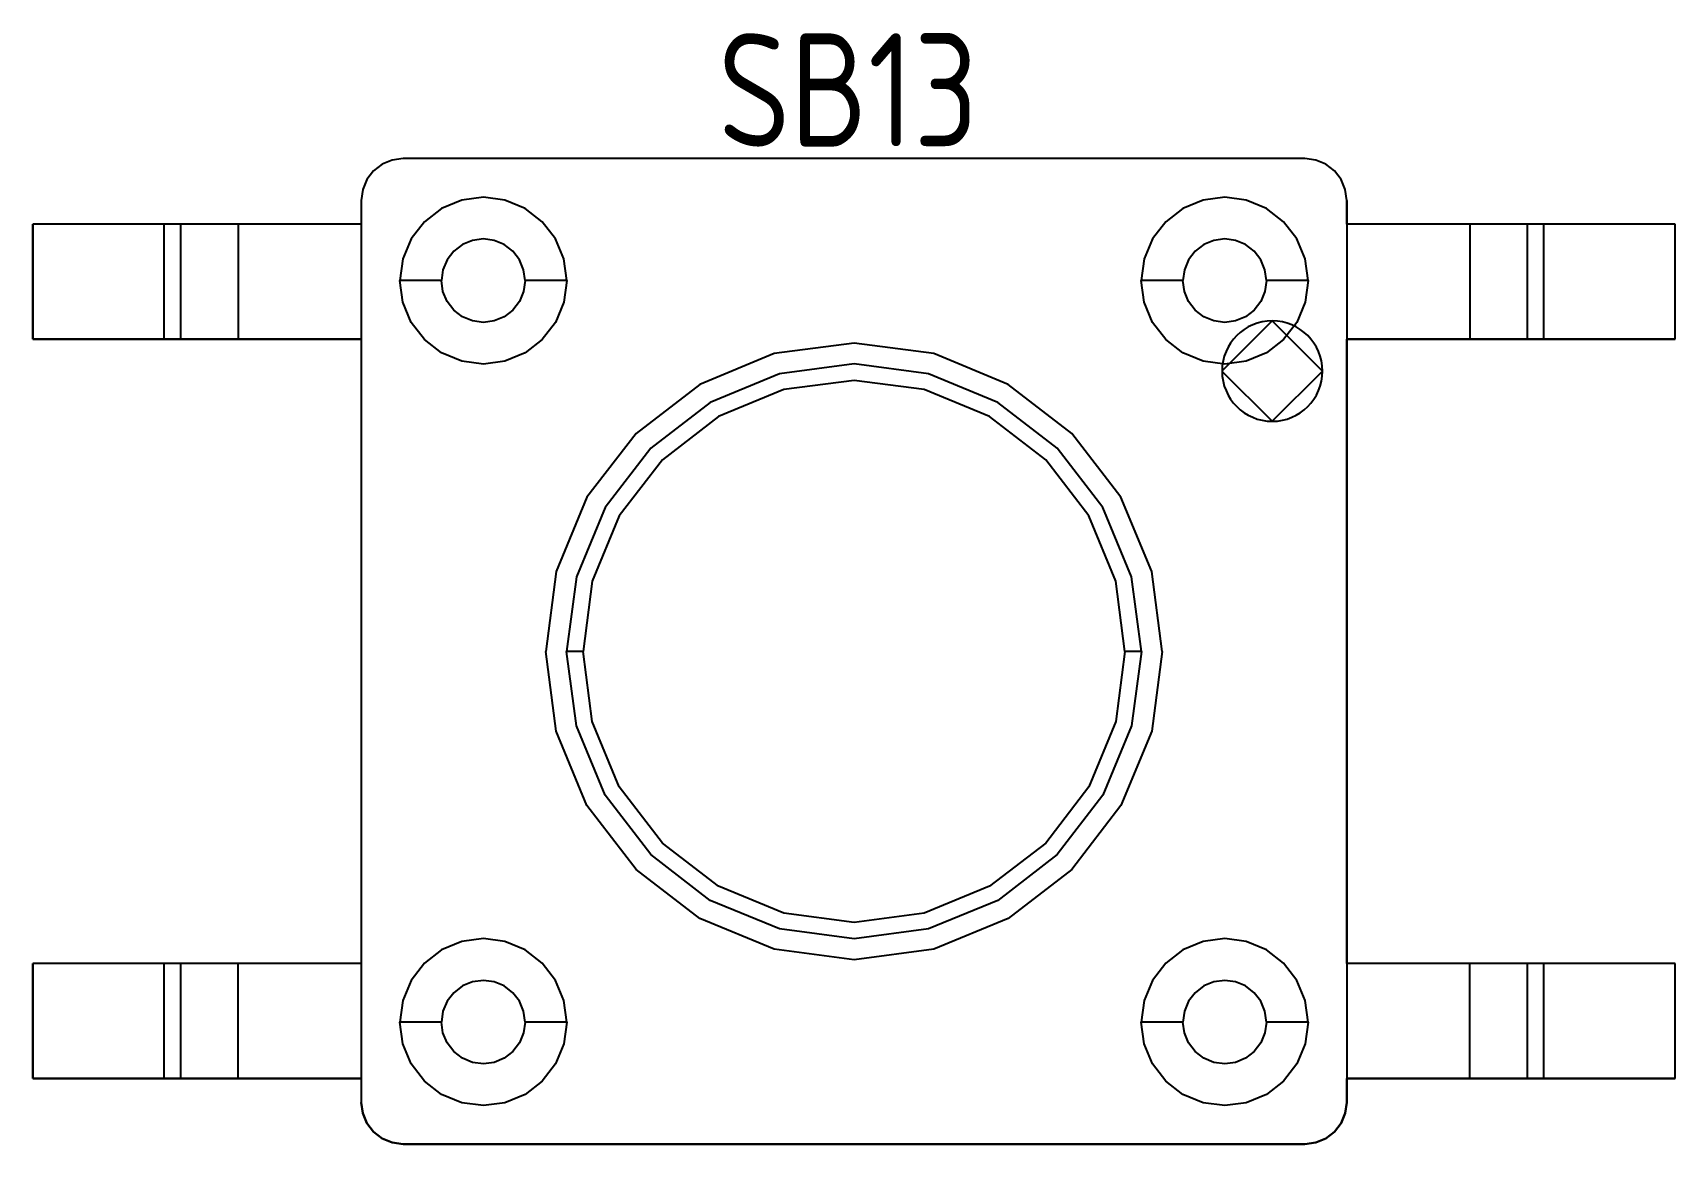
# Model space of a CAD drawing. Header units: inches. Extents: x 0 to 840, y -594 to 0.
# Drawn here: x 235.55 to 255.55, y -345.85 to -332.32 of the extents above; entities that cross this region are included whole.
import ezdxf

# ---------------------------------------------------------------- set-up
doc = ezdxf.new("R2010")
doc.units = ezdxf.units.IN
doc.header["$MEASUREMENT"] = 0
doc.styles.add('GOST type A0', font='', dxfattribs={"oblique": 15, "height": 5})
doc.styles.get('GOST type A0').set_extended_font_data('GOST type A')

msp = doc.modelspace()

# ---------------------------------------------------------------- linework, layer by layer
at = {"color": 18, "true_color": 0x000000}
for p, q in [((239.8, -333.922), (239.694, -334.002)), ((239.8, -333.922), (239.694, -334.002)), ((239.8, -333.922), (239.694, -334.002)), ((239.8, -333.922), (239.694, -334.002)), ((239.922, -333.872), (239.8, -333.922)), ((239.922, -333.872), (239.8, -333.922)), ((239.922, -333.872), (239.8, -333.922)), ((239.922, -333.872), (239.8, -333.922)), ((240.054, -333.854), (239.922, -333.872)), ((240.054, -333.854), (239.922, -333.872)), ((240.054, -333.854), (239.922, -333.872)), ((240.054, -333.854), (239.922, -333.872)), ((251.038, -333.854), (240.054, -333.854)), ((251.038, -333.854), (240.054, -333.854)), ((251.038, -333.854), (240.054, -333.854)), ((251.038, -333.854), (240.054, -333.854)), ((251.17, -333.872), (251.038, -333.854)), ((251.17, -333.872), (251.038, -333.854)), ((251.17, -333.872), (251.038, -333.854)), ((251.17, -333.872), (251.038, -333.854)), ((251.292, -333.922), (251.17, -333.872)), ((251.292, -333.922), (251.17, -333.872)), ((251.292, -333.922), (251.17, -333.872)), ((251.292, -333.922), (251.17, -333.872)), ((251.396, -334.002), (251.292, -333.922)), ((251.396, -334.002), (251.292, -333.922)), ((251.396, -334.002), (251.292, -333.922)), ((251.396, -334.002), (251.292, -333.922)), ((239.614, -334.108), (239.564, -334.23)), ((239.614, -334.108), (239.564, -334.23)), ((239.614, -334.108), (239.564, -334.23)), ((239.614, -334.108), (239.564, -334.23)), ((239.694, -334.002), (239.614, -334.108)), ((239.694, -334.002), (239.614, -334.108)), ((239.694, -334.002), (239.614, -334.108)), ((239.694, -334.002), (239.614, -334.108)), ((251.478, -334.108), (251.396, -334.002)), ((251.478, -334.108), (251.396, -334.002)), ((251.478, -334.108), (251.396, -334.002)), ((251.478, -334.108), (251.396, -334.002)), ((251.528, -334.23), (251.478, -334.108)), ((251.528, -334.23), (251.478, -334.108)), ((251.528, -334.23), (251.478, -334.108)), ((251.528, -334.23), (251.478, -334.108)), ((239.564, -334.23), (239.546, -334.362)), ((239.564, -334.23), (239.546, -334.362)), ((239.564, -334.23), (239.546, -334.362)), ((239.564, -334.23), (239.546, -334.362)), ((239.546, -334.362), (239.546, -334.654)), ((239.546, -334.362), (239.546, -345.346)), ((239.546, -334.362), (239.546, -334.654)), ((239.546, -334.362), (239.546, -345.346)), ((240.768, -334.358), (240.524, -334.46)), ((240.768, -334.358), (240.524, -334.46)), ((241.032, -334.324), (240.768, -334.358)), ((241.032, -334.324), (240.768, -334.358)), ((241.294, -334.358), (241.032, -334.324)), ((241.294, -334.358), (241.032, -334.324)), ((241.54, -334.46), (241.294, -334.358)), ((241.54, -334.46), (241.294, -334.358)), ((249.798, -334.358), (249.552, -334.46)), ((249.798, -334.358), (249.552, -334.46)), ((250.06, -334.324), (249.798, -334.358)), ((250.06, -334.324), (249.798, -334.358)), ((250.322, -334.358), (250.06, -334.324)), ((250.322, -334.358), (250.06, -334.324)), ((250.568, -334.46), (250.322, -334.358)), ((250.568, -334.46), (250.322, -334.358)), ((251.546, -334.362), (251.528, -334.23)), ((251.546, -334.362), (251.528, -334.23)), ((251.546, -334.362), (251.528, -334.23)), ((251.546, -334.362), (251.528, -334.23)), ((251.546, -334.654), (251.546, -334.362)), ((251.546, -334.362), (251.546, -345.346)), ((251.546, -334.654), (251.546, -334.362)), ((251.546, -334.362), (251.546, -345.346)), ((240.524, -334.46), (240.314, -334.622)), ((240.524, -334.46), (240.314, -334.622)), ((241.75, -334.622), (241.54, -334.46)), ((241.75, -334.622), (241.54, -334.46)), ((249.552, -334.46), (249.342, -334.622)), ((249.552, -334.46), (249.342, -334.622)), ((250.778, -334.622), (250.568, -334.46)), ((250.778, -334.622), (250.568, -334.46)), ((239.546, -334.654), (235.546, -334.654)), ((235.546, -334.654), (235.546, -336.054)), ((237.146, -334.654), (235.546, -334.654)), ((235.546, -336.054), (235.546, -334.654)), ((239.546, -334.654), (235.546, -334.654)), ((235.546, -334.654), (235.546, -336.054)), ((237.146, -334.654), (235.546, -334.654)), ((235.546, -336.054), (235.546, -334.654)), ((237.198, -334.654), (237.146, -334.654)), ((237.146, -336.054), (237.146, -334.654)), ((237.198, -334.654), (237.146, -334.654)), ((237.146, -336.054), (237.146, -334.654)), ((237.246, -334.654), (237.198, -334.654)), ((237.246, -334.654), (237.198, -334.654)), ((237.288, -334.654), (237.246, -334.654)), ((237.288, -334.654), (237.246, -334.654)), ((237.318, -334.654), (237.288, -334.654)), ((237.318, -334.654), (237.288, -334.654)), ((237.338, -334.654), (237.318, -334.654)), ((237.338, -334.654), (237.318, -334.654)), ((237.346, -334.654), (237.338, -334.654)), ((237.346, -334.654), (237.338, -334.654)), ((237.37, -334.654), (237.346, -334.654)), ((237.346, -336.054), (237.346, -334.654)), ((237.37, -334.654), (237.346, -334.654)), ((237.346, -336.054), (237.346, -334.654)), ((237.44, -334.654), (237.37, -334.654)), ((237.44, -334.654), (237.37, -334.654)), ((237.55, -334.654), (237.44, -334.654)), ((237.55, -334.654), (237.44, -334.654)), ((237.696, -334.654), (237.55, -334.654)), ((237.696, -334.654), (237.55, -334.654)), ((237.864, -334.654), (237.696, -334.654)), ((237.864, -334.654), (237.696, -334.654)), ((238.046, -334.654), (237.864, -334.654)), ((238.046, -334.654), (237.864, -334.654)), ((239.546, -334.654), (238.046, -334.654)), ((238.046, -334.654), (238.046, -336.054)), ((239.546, -334.654), (238.046, -334.654)), ((238.046, -334.654), (238.046, -336.054)), ((240.314, -334.622), (240.152, -334.832)), ((240.314, -334.622), (240.152, -334.832)), ((241.912, -334.832), (241.75, -334.622)), ((241.912, -334.832), (241.75, -334.622)), ((249.342, -334.622), (249.18, -334.832)), ((249.342, -334.622), (249.18, -334.832)), ((250.94, -334.832), (250.778, -334.622)), ((250.94, -334.832), (250.778, -334.622)), ((255.546, -334.654), (251.546, -334.654)), ((253.046, -334.654), (251.546, -334.654)), ((255.546, -334.654), (251.546, -334.654)), ((253.046, -334.654), (251.546, -334.654)), ((253.226, -334.654), (253.046, -334.654)), ((253.046, -334.654), (253.046, -336.054)), ((253.226, -334.654), (253.046, -334.654)), ((253.046, -334.654), (253.046, -336.054)), ((253.396, -334.654), (253.226, -334.654)), ((253.396, -334.654), (253.226, -334.654)), ((253.54, -334.654), (253.396, -334.654)), ((253.54, -334.654), (253.396, -334.654)), ((253.652, -334.654), (253.54, -334.654)), ((253.652, -334.654), (253.54, -334.654)), ((253.722, -334.654), (253.652, -334.654)), ((253.722, -334.654), (253.652, -334.654)), ((253.746, -334.654), (253.722, -334.654)), ((253.746, -334.654), (253.722, -334.654)), ((253.746, -336.054), (253.746, -334.654)), ((253.752, -334.654), (253.746, -334.654)), ((253.746, -336.054), (253.746, -334.654)), ((253.752, -334.654), (253.746, -334.654)), ((253.772, -334.654), (253.752, -334.654)), ((253.772, -334.654), (253.752, -334.654)), ((253.804, -334.654), (253.772, -334.654)), ((253.804, -334.654), (253.772, -334.654)), ((253.846, -334.654), (253.804, -334.654)), ((253.846, -334.654), (253.804, -334.654)), ((253.894, -334.654), (253.846, -334.654)), ((253.894, -334.654), (253.846, -334.654)), ((253.946, -334.654), (253.894, -334.654)), ((253.946, -334.654), (253.894, -334.654)), ((255.546, -334.654), (253.946, -334.654)), ((253.946, -336.054), (253.946, -334.654)), ((255.546, -334.654), (253.946, -334.654)), ((253.946, -336.054), (253.946, -334.654)), ((255.546, -336.054), (255.546, -334.654)), ((255.546, -336.054), (255.546, -334.654)), ((255.546, -336.054), (255.546, -334.654)), ((255.546, -336.054), (255.546, -334.654)), ((240.152, -334.832), (240.05, -335.076)), ((240.152, -334.832), (240.05, -335.076)), ((240.672, -334.98), (240.592, -335.086)), ((240.672, -334.98), (240.592, -335.086)), ((240.778, -334.9), (240.672, -334.98)), ((240.778, -334.9), (240.672, -334.98)), ((240.9, -334.85), (240.778, -334.9)), ((240.9, -334.85), (240.778, -334.9)), ((241.032, -334.832), (240.9, -334.85)), ((241.032, -334.832), (240.9, -334.85)), ((241.164, -334.85), (241.032, -334.832)), ((241.164, -334.85), (241.032, -334.832)), ((241.286, -334.9), (241.164, -334.85)), ((241.286, -334.9), (241.164, -334.85)), ((241.39, -334.98), (241.286, -334.9)), ((241.39, -334.98), (241.286, -334.9)), ((241.472, -335.086), (241.39, -334.98)), ((241.472, -335.086), (241.39, -334.98)), ((242.012, -335.076), (241.912, -334.832)), ((242.012, -335.076), (241.912, -334.832)), ((249.18, -334.832), (249.078, -335.076)), ((249.18, -334.832), (249.078, -335.076)), ((249.7, -334.98), (249.62, -335.086)), ((249.7, -334.98), (249.62, -335.086)), ((249.806, -334.9), (249.7, -334.98)), ((249.806, -334.9), (249.7, -334.98)), ((249.928, -334.85), (249.806, -334.9)), ((249.928, -334.85), (249.806, -334.9)), ((250.06, -334.832), (249.928, -334.85)), ((250.06, -334.832), (249.928, -334.85)), ((250.192, -334.85), (250.06, -334.832)), ((250.192, -334.85), (250.06, -334.832)), ((250.314, -334.9), (250.192, -334.85)), ((250.314, -334.9), (250.192, -334.85)), ((250.42, -334.98), (250.314, -334.9)), ((250.42, -334.98), (250.314, -334.9)), ((250.5, -335.086), (250.42, -334.98)), ((250.5, -335.086), (250.42, -334.98)), ((251.042, -335.076), (250.94, -334.832)), ((251.042, -335.076), (250.94, -334.832)), ((240.05, -335.076), (240.016, -335.34)), ((240.05, -335.076), (240.016, -335.34)), ((240.592, -335.086), (240.54, -335.208)), ((240.592, -335.086), (240.54, -335.208)), ((241.522, -335.208), (241.472, -335.086)), ((241.522, -335.208), (241.472, -335.086)), ((242.048, -335.34), (242.012, -335.076)), ((242.048, -335.34), (242.012, -335.076)), ((249.078, -335.076), (249.044, -335.34)), ((249.078, -335.076), (249.044, -335.34)), ((249.62, -335.086), (249.57, -335.208)), ((249.62, -335.086), (249.57, -335.208)), ((250.55, -335.208), (250.5, -335.086)), ((250.55, -335.208), (250.5, -335.086)), ((251.076, -335.34), (251.042, -335.076)), ((251.076, -335.34), (251.042, -335.076)), ((240.05, -335.602), (240.016, -335.34)), ((240.032, -335.34), (240.016, -335.34)), ((240.05, -335.602), (240.016, -335.34)), ((240.032, -335.34), (240.016, -335.34)), ((240.084, -335.34), (240.032, -335.34)), ((240.084, -335.34), (240.032, -335.34)), ((240.164, -335.34), (240.084, -335.34)), ((240.164, -335.34), (240.084, -335.34)), ((240.27, -335.34), (240.164, -335.34)), ((240.27, -335.34), (240.164, -335.34)), ((240.392, -335.34), (240.27, -335.34)), ((240.392, -335.34), (240.27, -335.34)), ((240.524, -335.34), (240.392, -335.34)), ((240.524, -335.34), (240.392, -335.34)), ((240.54, -335.208), (240.524, -335.34)), ((240.54, -335.208), (240.524, -335.34)), ((240.54, -335.472), (240.524, -335.34)), ((240.54, -335.472), (240.524, -335.34)), ((241.54, -335.34), (241.522, -335.208)), ((241.54, -335.34), (241.522, -335.208)), ((241.54, -335.34), (241.522, -335.472)), ((241.54, -335.34), (241.522, -335.472)), ((241.672, -335.34), (241.54, -335.34)), ((241.672, -335.34), (241.54, -335.34)), ((241.794, -335.34), (241.672, -335.34)), ((241.794, -335.34), (241.672, -335.34)), ((241.898, -335.34), (241.794, -335.34)), ((241.898, -335.34), (241.794, -335.34)), ((241.98, -335.34), (241.898, -335.34)), ((241.98, -335.34), (241.898, -335.34)), ((242.03, -335.34), (241.98, -335.34)), ((242.03, -335.34), (241.98, -335.34)), ((242.048, -335.34), (242.012, -335.602)), ((242.048, -335.34), (242.012, -335.602)), ((242.048, -335.34), (242.03, -335.34)), ((242.048, -335.34), (242.03, -335.34)), ((249.078, -335.602), (249.044, -335.34)), ((249.062, -335.34), (249.044, -335.34)), ((249.078, -335.602), (249.044, -335.34)), ((249.062, -335.34), (249.044, -335.34)), ((249.112, -335.34), (249.062, -335.34)), ((249.112, -335.34), (249.062, -335.34)), ((249.192, -335.34), (249.112, -335.34)), ((249.192, -335.34), (249.112, -335.34)), ((249.298, -335.34), (249.192, -335.34)), ((249.298, -335.34), (249.192, -335.34)), ((249.42, -335.34), (249.298, -335.34)), ((249.42, -335.34), (249.298, -335.34)), ((249.552, -335.34), (249.42, -335.34)), ((249.552, -335.34), (249.42, -335.34)), ((249.57, -335.208), (249.552, -335.34)), ((249.57, -335.208), (249.552, -335.34)), ((249.57, -335.472), (249.552, -335.34)), ((249.57, -335.472), (249.552, -335.34)), ((250.568, -335.34), (250.55, -335.208)), ((250.568, -335.34), (250.55, -335.208)), ((250.568, -335.34), (250.55, -335.472)), ((250.568, -335.34), (250.55, -335.472)), ((250.7, -335.34), (250.568, -335.34)), ((250.7, -335.34), (250.568, -335.34)), ((250.822, -335.34), (250.7, -335.34)), ((250.822, -335.34), (250.7, -335.34)), ((250.928, -335.34), (250.822, -335.34)), ((250.928, -335.34), (250.822, -335.34)), ((251.008, -335.34), (250.928, -335.34)), ((251.008, -335.34), (250.928, -335.34)), ((251.058, -335.34), (251.008, -335.34)), ((251.058, -335.34), (251.008, -335.34)), ((251.076, -335.34), (251.042, -335.602)), ((251.076, -335.34), (251.042, -335.602)), ((251.076, -335.34), (251.058, -335.34)), ((251.076, -335.34), (251.058, -335.34)), ((240.592, -335.594), (240.54, -335.472)), ((240.592, -335.594), (240.54, -335.472)), ((240.672, -335.7), (240.592, -335.594)), ((240.672, -335.7), (240.592, -335.594)), ((241.472, -335.594), (241.39, -335.7)), ((241.472, -335.594), (241.39, -335.7)), ((241.522, -335.472), (241.472, -335.594)), ((241.522, -335.472), (241.472, -335.594)), ((249.62, -335.594), (249.57, -335.472)), ((249.62, -335.594), (249.57, -335.472)), ((249.7, -335.7), (249.62, -335.594)), ((249.7, -335.7), (249.62, -335.594)), ((250.5, -335.594), (250.42, -335.7)), ((250.5, -335.594), (250.42, -335.7)), ((250.55, -335.472), (250.5, -335.594)), ((250.55, -335.472), (250.5, -335.594)), ((240.152, -335.848), (240.05, -335.602)), ((240.152, -335.848), (240.05, -335.602)), ((240.778, -335.78), (240.672, -335.7)), ((240.778, -335.78), (240.672, -335.7)), ((240.9, -335.83), (240.778, -335.78)), ((240.9, -335.83), (240.778, -335.78)), ((241.286, -335.78), (241.164, -335.83)), ((241.286, -335.78), (241.164, -335.83)), ((241.39, -335.7), (241.286, -335.78)), ((241.39, -335.7), (241.286, -335.78)), ((242.012, -335.602), (241.912, -335.848)), ((242.012, -335.602), (241.912, -335.848)), ((249.18, -335.848), (249.078, -335.602)), ((249.18, -335.848), (249.078, -335.602)), ((249.806, -335.78), (249.7, -335.7)), ((249.806, -335.78), (249.7, -335.7)), ((249.928, -335.83), (249.806, -335.78)), ((249.928, -335.83), (249.806, -335.78)), ((250.314, -335.78), (250.192, -335.83)), ((250.314, -335.78), (250.192, -335.83)), ((250.42, -335.7), (250.314, -335.78)), ((250.42, -335.7), (250.314, -335.78)), ((251.042, -335.602), (250.94, -335.848)), ((251.042, -335.602), (250.94, -335.848)), ((240.314, -336.058), (240.152, -335.848)), ((240.314, -336.058), (240.152, -335.848)), ((241.032, -335.848), (240.9, -335.83)), ((241.032, -335.848), (240.9, -335.83)), ((241.164, -335.83), (241.032, -335.848)), ((241.164, -335.83), (241.032, -335.848)), ((241.912, -335.848), (241.75, -336.058)), ((241.912, -335.848), (241.75, -336.058)), ((249.342, -336.058), (249.18, -335.848)), ((249.342, -336.058), (249.18, -335.848)), ((250.06, -335.848), (249.928, -335.83)), ((250.06, -335.848), (249.928, -335.83)), ((250.639, -335.83), (250.027, -336.441)), ((250.192, -335.83), (250.06, -335.848)), ((250.192, -335.83), (250.06, -335.848)), ((251.25, -336.441), (250.639, -335.83)), ((250.94, -335.848), (250.778, -336.058)), ((250.94, -335.848), (250.778, -336.058)), ((235.546, -336.054), (239.546, -336.054)), ((237.146, -336.054), (235.546, -336.054)), ((235.546, -336.054), (239.546, -336.054)), ((237.146, -336.054), (235.546, -336.054)), ((237.198, -336.054), (237.146, -336.054)), ((237.198, -336.054), (237.146, -336.054)), ((237.246, -336.054), (237.198, -336.054)), ((237.246, -336.054), (237.198, -336.054)), ((237.288, -336.054), (237.246, -336.054)), ((237.288, -336.054), (237.246, -336.054)), ((237.318, -336.054), (237.288, -336.054)), ((237.318, -336.054), (237.288, -336.054)), ((237.338, -336.054), (237.318, -336.054)), ((237.338, -336.054), (237.318, -336.054)), ((237.346, -336.054), (237.338, -336.054)), ((237.346, -336.054), (237.338, -336.054)), ((237.37, -336.054), (237.346, -336.054)), ((237.37, -336.054), (237.346, -336.054)), ((237.44, -336.054), (237.37, -336.054)), ((237.44, -336.054), (237.37, -336.054)), ((237.55, -336.054), (237.44, -336.054)), ((237.55, -336.054), (237.44, -336.054)), ((237.696, -336.054), (237.55, -336.054)), ((237.696, -336.054), (237.55, -336.054)), ((237.864, -336.054), (237.696, -336.054)), ((237.864, -336.054), (237.696, -336.054)), ((238.046, -336.054), (237.864, -336.054)), ((238.046, -336.054), (237.864, -336.054)), ((239.546, -336.054), (238.046, -336.054)), ((239.546, -336.054), (238.046, -336.054)), ((239.546, -336.054), (239.546, -343.654)), ((239.546, -336.054), (239.546, -343.654)), ((240.524, -336.22), (240.314, -336.058)), ((240.524, -336.22), (240.314, -336.058)), ((241.75, -336.058), (241.54, -336.22)), ((241.75, -336.058), (241.54, -336.22)), ((245.546, -336.1), (244.574, -336.228)), ((245.546, -336.1), (244.574, -336.228)), ((246.518, -336.228), (245.546, -336.1)), ((246.518, -336.228), (245.546, -336.1)), ((249.552, -336.22), (249.342, -336.058)), ((249.552, -336.22), (249.342, -336.058)), ((250.778, -336.058), (250.568, -336.22)), ((250.778, -336.058), (250.568, -336.22)), ((251.546, -343.654), (251.546, -336.054)), ((251.546, -336.054), (255.546, -336.054)), ((253.046, -336.054), (251.546, -336.054)), ((251.546, -343.654), (251.546, -336.054)), ((251.546, -336.054), (255.546, -336.054)), ((253.046, -336.054), (251.546, -336.054)), ((253.226, -336.054), (253.046, -336.054)), ((253.226, -336.054), (253.046, -336.054)), ((253.396, -336.054), (253.226, -336.054)), ((253.396, -336.054), (253.226, -336.054)), ((253.54, -336.054), (253.396, -336.054)), ((253.54, -336.054), (253.396, -336.054)), ((253.652, -336.054), (253.54, -336.054)), ((253.652, -336.054), (253.54, -336.054)), ((253.722, -336.054), (253.652, -336.054)), ((253.722, -336.054), (253.652, -336.054)), ((253.746, -336.054), (253.722, -336.054)), ((253.746, -336.054), (253.722, -336.054)), ((253.752, -336.054), (253.746, -336.054)), ((253.752, -336.054), (253.746, -336.054)), ((253.772, -336.054), (253.752, -336.054)), ((253.772, -336.054), (253.752, -336.054)), ((253.804, -336.054), (253.772, -336.054)), ((253.804, -336.054), (253.772, -336.054)), ((253.846, -336.054), (253.804, -336.054)), ((253.846, -336.054), (253.804, -336.054)), ((253.894, -336.054), (253.846, -336.054)), ((253.894, -336.054), (253.846, -336.054)), ((253.946, -336.054), (253.894, -336.054)), ((253.946, -336.054), (253.894, -336.054)), ((255.546, -336.054), (253.946, -336.054)), ((255.546, -336.054), (253.946, -336.054)), ((240.768, -336.322), (240.524, -336.22)), ((240.768, -336.322), (240.524, -336.22)), ((241.032, -336.356), (240.768, -336.322)), ((241.032, -336.356), (240.768, -336.322)), ((241.294, -336.322), (241.032, -336.356)), ((241.294, -336.322), (241.032, -336.356)), ((241.54, -336.22), (241.294, -336.322)), ((241.54, -336.22), (241.294, -336.322)), ((244.574, -336.228), (243.668, -336.604)), ((244.574, -336.228), (243.668, -336.604)), ((245.546, -336.354), (244.64, -336.474)), ((245.546, -336.354), (244.64, -336.474)), ((246.452, -336.474), (245.546, -336.354)), ((246.452, -336.474), (245.546, -336.354)), ((247.422, -336.604), (246.518, -336.228)), ((247.422, -336.604), (246.518, -336.228)), ((249.798, -336.322), (249.552, -336.22)), ((249.798, -336.322), (249.552, -336.22)), ((250.06, -336.356), (249.798, -336.322)), ((250.06, -336.356), (249.798, -336.322)), ((250.322, -336.322), (250.06, -336.356)), ((250.322, -336.322), (250.06, -336.356)), ((250.568, -336.22), (250.322, -336.322)), ((250.568, -336.22), (250.322, -336.322)), ((244.64, -336.474), (243.796, -336.822)), ((244.64, -336.474), (243.796, -336.822)), ((245.546, -336.554), (244.692, -336.666)), ((245.546, -336.554), (244.692, -336.666)), ((246.4, -336.666), (245.546, -336.554)), ((246.4, -336.666), (245.546, -336.554)), ((247.296, -336.822), (246.452, -336.474)), ((247.296, -336.822), (246.452, -336.474)), ((250.027, -336.441), (250.639, -337.052)), ((250.639, -337.052), (251.25, -336.441)), ((243.668, -336.604), (242.892, -337.2)), ((243.668, -336.604), (242.892, -337.2)), ((244.692, -336.666), (243.896, -336.996)), ((244.692, -336.666), (243.896, -336.996)), ((247.196, -336.996), (246.4, -336.666)), ((247.196, -336.996), (246.4, -336.666)), ((248.2, -337.2), (247.422, -336.604)), ((248.2, -337.2), (247.422, -336.604)), ((243.796, -336.822), (243.07, -337.38)), ((243.796, -336.822), (243.07, -337.38)), ((243.896, -336.996), (243.212, -337.52)), ((243.896, -336.996), (243.212, -337.52)), ((247.88, -337.52), (247.196, -336.996)), ((247.88, -337.52), (247.196, -336.996)), ((248.02, -337.38), (247.296, -336.822)), ((248.02, -337.38), (247.296, -336.822)), ((242.892, -337.2), (242.294, -337.978)), ((242.892, -337.2), (242.294, -337.978)), ((243.07, -337.38), (242.514, -338.104)), ((243.07, -337.38), (242.514, -338.104)), ((248.576, -338.104), (248.02, -337.38)), ((248.576, -338.104), (248.02, -337.38)), ((248.796, -337.978), (248.2, -337.2)), ((248.796, -337.978), (248.2, -337.2)), ((243.212, -337.52), (242.688, -338.204)), ((243.212, -337.52), (242.688, -338.204)), ((248.404, -338.204), (247.88, -337.52)), ((248.404, -338.204), (247.88, -337.52)), ((242.294, -337.978), (241.92, -338.882)), ((242.294, -337.978), (241.92, -338.882)), ((249.172, -338.882), (248.796, -337.978)), ((249.172, -338.882), (248.796, -337.978)), ((242.514, -338.104), (242.166, -338.948)), ((242.514, -338.104), (242.166, -338.948)), ((248.926, -338.948), (248.576, -338.104)), ((248.926, -338.948), (248.576, -338.104)), ((242.688, -338.204), (242.358, -339)), ((242.688, -338.204), (242.358, -339)), ((248.734, -339), (248.404, -338.204)), ((248.734, -339), (248.404, -338.204)), ((241.92, -338.882), (241.792, -339.854)), ((241.92, -338.882), (241.792, -339.854)), ((242.166, -338.948), (242.046, -339.854)), ((242.166, -338.948), (242.046, -339.854)), ((249.046, -339.854), (248.926, -338.948)), ((249.046, -339.854), (248.926, -338.948)), ((249.3, -339.854), (249.172, -338.882)), ((249.3, -339.854), (249.172, -338.882)), ((242.358, -339), (242.246, -339.854)), ((242.358, -339), (242.246, -339.854)), ((248.846, -339.854), (248.734, -339)), ((248.846, -339.854), (248.734, -339)), ((241.92, -340.826), (241.792, -339.854)), ((241.92, -340.826), (241.792, -339.854)), ((242.166, -340.76), (242.046, -339.854)), ((242.052, -339.854), (242.046, -339.854)), ((242.166, -340.76), (242.046, -339.854)), ((242.052, -339.854), (242.046, -339.854)), ((242.072, -339.854), (242.052, -339.854)), ((242.072, -339.854), (242.052, -339.854)), ((242.104, -339.854), (242.072, -339.854)), ((242.104, -339.854), (242.072, -339.854)), ((242.146, -339.854), (242.104, -339.854)), ((242.146, -339.854), (242.104, -339.854)), ((242.194, -339.854), (242.146, -339.854)), ((242.194, -339.854), (242.146, -339.854)), ((242.246, -339.854), (242.194, -339.854)), ((242.246, -339.854), (242.194, -339.854)), ((242.358, -340.708), (242.246, -339.854)), ((242.358, -340.708), (242.246, -339.854)), ((248.846, -339.854), (248.734, -340.708)), ((248.846, -339.854), (248.734, -340.708)), ((248.898, -339.854), (248.846, -339.854)), ((248.898, -339.854), (248.846, -339.854)), ((248.946, -339.854), (248.898, -339.854)), ((248.946, -339.854), (248.898, -339.854)), ((249.046, -339.854), (248.926, -340.76)), ((249.046, -339.854), (248.926, -340.76)), ((248.988, -339.854), (248.946, -339.854)), ((248.988, -339.854), (248.946, -339.854)), ((249.018, -339.854), (248.988, -339.854)), ((249.018, -339.854), (248.988, -339.854)), ((249.038, -339.854), (249.018, -339.854)), ((249.038, -339.854), (249.018, -339.854)), ((249.046, -339.854), (249.038, -339.854)), ((249.046, -339.854), (249.038, -339.854)), ((249.3, -339.854), (249.172, -340.826)), ((249.3, -339.854), (249.172, -340.826)), ((242.514, -341.604), (242.166, -340.76)), ((242.514, -341.604), (242.166, -340.76)), ((242.688, -341.504), (242.358, -340.708)), ((242.688, -341.504), (242.358, -340.708)), ((248.734, -340.708), (248.404, -341.504)), ((248.734, -340.708), (248.404, -341.504)), ((248.926, -340.76), (248.576, -341.604)), ((248.926, -340.76), (248.576, -341.604)), ((242.294, -341.732), (241.92, -340.826)), ((242.294, -341.732), (241.92, -340.826)), ((249.172, -340.826), (248.796, -341.732)), ((249.172, -340.826), (248.796, -341.732)), ((243.212, -342.188), (242.688, -341.504)), ((243.212, -342.188), (242.688, -341.504)), ((248.404, -341.504), (247.88, -342.188)), ((248.404, -341.504), (247.88, -342.188)), ((242.892, -342.508), (242.294, -341.732)), ((242.892, -342.508), (242.294, -341.732)), ((243.07, -342.328), (242.514, -341.604)), ((243.07, -342.328), (242.514, -341.604)), ((248.576, -341.604), (248.02, -342.328)), ((248.576, -341.604), (248.02, -342.328)), ((248.796, -341.732), (248.2, -342.508)), ((248.796, -341.732), (248.2, -342.508)), ((243.896, -342.712), (243.212, -342.188)), ((243.896, -342.712), (243.212, -342.188)), ((247.88, -342.188), (247.196, -342.712)), ((247.88, -342.188), (247.196, -342.712)), ((243.796, -342.886), (243.07, -342.328)), ((243.796, -342.886), (243.07, -342.328)), ((248.02, -342.328), (247.296, -342.886)), ((248.02, -342.328), (247.296, -342.886)), ((243.668, -343.106), (242.892, -342.508)), ((243.668, -343.106), (242.892, -342.508)), ((248.2, -342.508), (247.422, -343.106)), ((248.2, -342.508), (247.422, -343.106)), ((244.692, -343.042), (243.896, -342.712)), ((244.692, -343.042), (243.896, -342.712)), ((247.196, -342.712), (246.4, -343.042)), ((247.196, -342.712), (246.4, -343.042)), ((244.64, -343.234), (243.796, -342.886)), ((244.64, -343.234), (243.796, -342.886)), ((247.296, -342.886), (246.452, -343.234)), ((247.296, -342.886), (246.452, -343.234)), ((244.574, -343.48), (243.668, -343.106)), ((244.574, -343.48), (243.668, -343.106)), ((245.546, -343.154), (244.692, -343.042)), ((245.546, -343.154), (244.692, -343.042)), ((246.4, -343.042), (245.546, -343.154)), ((246.4, -343.042), (245.546, -343.154)), ((247.422, -343.106), (246.518, -343.48)), ((247.422, -343.106), (246.518, -343.48)), ((240.768, -343.386), (240.524, -343.488)), ((240.768, -343.386), (240.524, -343.488)), ((241.032, -343.352), (240.768, -343.386)), ((241.032, -343.352), (240.768, -343.386)), ((241.294, -343.386), (241.032, -343.352)), ((241.294, -343.386), (241.032, -343.352)), ((241.54, -343.488), (241.294, -343.386)), ((241.54, -343.488), (241.294, -343.386)), ((245.546, -343.354), (244.64, -343.234)), ((245.546, -343.354), (244.64, -343.234)), ((246.452, -343.234), (245.546, -343.354)), ((246.452, -343.234), (245.546, -343.354)), ((249.798, -343.386), (249.552, -343.488)), ((249.798, -343.386), (249.552, -343.488)), ((250.06, -343.352), (249.798, -343.386)), ((250.06, -343.352), (249.798, -343.386)), ((250.322, -343.386), (250.06, -343.352)), ((250.322, -343.386), (250.06, -343.352)), ((250.568, -343.488), (250.322, -343.386)), ((250.568, -343.488), (250.322, -343.386)), ((240.524, -343.488), (240.314, -343.65)), ((240.524, -343.488), (240.314, -343.65)), ((241.75, -343.65), (241.54, -343.488)), ((241.75, -343.65), (241.54, -343.488)), ((245.546, -343.608), (244.574, -343.48)), ((245.546, -343.608), (244.574, -343.48)), ((246.518, -343.48), (245.546, -343.608)), ((246.518, -343.48), (245.546, -343.608)), ((249.552, -343.488), (249.342, -343.65)), ((249.552, -343.488), (249.342, -343.65)), ((250.778, -343.65), (250.568, -343.488)), ((250.778, -343.65), (250.568, -343.488)), ((239.546, -343.654), (235.546, -343.654)), ((235.546, -343.654), (235.546, -345.054)), ((237.146, -343.654), (235.546, -343.654)), ((235.546, -345.054), (235.546, -343.654)), ((239.546, -343.654), (235.546, -343.654)), ((235.546, -343.654), (235.546, -345.054)), ((237.146, -343.654), (235.546, -343.654)), ((235.546, -345.054), (235.546, -343.654)), ((237.198, -343.654), (237.146, -343.654)), ((237.146, -345.054), (237.146, -343.654)), ((237.198, -343.654), (237.146, -343.654)), ((237.146, -345.054), (237.146, -343.654)), ((237.246, -343.654), (237.198, -343.654)), ((237.246, -343.654), (237.198, -343.654)), ((237.288, -343.654), (237.246, -343.654)), ((237.288, -343.654), (237.246, -343.654)), ((237.318, -343.654), (237.288, -343.654)), ((237.318, -343.654), (237.288, -343.654)), ((237.338, -343.654), (237.318, -343.654)), ((237.338, -343.654), (237.318, -343.654)), ((237.346, -343.654), (237.338, -343.654)), ((237.346, -343.654), (237.338, -343.654)), ((237.37, -343.654), (237.346, -343.654)), ((237.346, -345.054), (237.346, -343.654)), ((237.37, -343.654), (237.346, -343.654)), ((237.346, -345.054), (237.346, -343.654)), ((237.44, -343.654), (237.37, -343.654)), ((237.44, -343.654), (237.37, -343.654)), ((237.55, -343.654), (237.44, -343.654)), ((237.55, -343.654), (237.44, -343.654)), ((237.696, -343.654), (237.55, -343.654)), ((237.696, -343.654), (237.55, -343.654)), ((237.864, -343.654), (237.696, -343.654)), ((237.864, -343.654), (237.696, -343.654)), ((238.046, -343.654), (237.864, -343.654)), ((238.046, -343.654), (237.864, -343.654)), ((239.546, -343.654), (238.046, -343.654)), ((238.046, -345.054), (238.046, -343.654)), ((239.546, -343.654), (238.046, -343.654)), ((238.046, -345.054), (238.046, -343.654)), ((240.314, -343.65), (240.152, -343.86)), ((240.314, -343.65), (240.152, -343.86)), ((241.912, -343.86), (241.75, -343.65)), ((241.912, -343.86), (241.75, -343.65)), ((249.342, -343.65), (249.18, -343.86)), ((249.342, -343.65), (249.18, -343.86)), ((250.94, -343.86), (250.778, -343.65)), ((250.94, -343.86), (250.778, -343.65)), ((255.546, -343.654), (251.546, -343.654)), ((253.046, -343.654), (251.546, -343.654)), ((255.546, -343.654), (251.546, -343.654)), ((253.046, -343.654), (251.546, -343.654)), ((253.226, -343.654), (253.046, -343.654)), ((253.046, -345.054), (253.046, -343.654)), ((253.226, -343.654), (253.046, -343.654)), ((253.046, -345.054), (253.046, -343.654)), ((253.396, -343.654), (253.226, -343.654)), ((253.396, -343.654), (253.226, -343.654)), ((253.54, -343.654), (253.396, -343.654)), ((253.54, -343.654), (253.396, -343.654)), ((253.652, -343.654), (253.54, -343.654)), ((253.652, -343.654), (253.54, -343.654)), ((253.722, -343.654), (253.652, -343.654)), ((253.722, -343.654), (253.652, -343.654)), ((253.746, -343.654), (253.722, -343.654)), ((253.746, -343.654), (253.722, -343.654)), ((253.746, -345.054), (253.746, -343.654)), ((253.752, -343.654), (253.746, -343.654)), ((253.746, -345.054), (253.746, -343.654)), ((253.752, -343.654), (253.746, -343.654)), ((253.772, -343.654), (253.752, -343.654)), ((253.772, -343.654), (253.752, -343.654)), ((253.804, -343.654), (253.772, -343.654)), ((253.804, -343.654), (253.772, -343.654)), ((253.846, -343.654), (253.804, -343.654)), ((253.846, -343.654), (253.804, -343.654)), ((253.894, -343.654), (253.846, -343.654)), ((253.894, -343.654), (253.846, -343.654)), ((253.946, -343.654), (253.894, -343.654)), ((253.946, -343.654), (253.894, -343.654)), ((255.546, -343.654), (253.946, -343.654)), ((253.946, -345.054), (253.946, -343.654)), ((255.546, -343.654), (253.946, -343.654)), ((253.946, -345.054), (253.946, -343.654)), ((255.546, -345.054), (255.546, -343.654)), ((255.546, -345.054), (255.546, -343.654)), ((255.546, -345.054), (255.546, -343.654)), ((255.546, -345.054), (255.546, -343.654)), ((240.152, -343.86), (240.05, -344.106)), ((240.152, -343.86), (240.05, -344.106)), ((240.778, -343.928), (240.672, -344.01)), ((240.778, -343.928), (240.672, -344.01)), ((240.9, -343.878), (240.778, -343.928)), ((240.9, -343.878), (240.778, -343.928)), ((241.032, -343.86), (240.9, -343.878)), ((241.032, -343.86), (240.9, -343.878)), ((241.164, -343.878), (241.032, -343.86)), ((241.164, -343.878), (241.032, -343.86)), ((241.286, -343.928), (241.164, -343.878)), ((241.286, -343.928), (241.164, -343.878)), ((241.39, -344.01), (241.286, -343.928)), ((241.39, -344.01), (241.286, -343.928)), ((242.012, -344.106), (241.912, -343.86)), ((242.012, -344.106), (241.912, -343.86)), ((249.18, -343.86), (249.078, -344.106)), ((249.18, -343.86), (249.078, -344.106)), ((249.806, -343.928), (249.7, -344.01)), ((249.806, -343.928), (249.7, -344.01)), ((249.928, -343.878), (249.806, -343.928)), ((249.928, -343.878), (249.806, -343.928)), ((250.06, -343.86), (249.928, -343.878)), ((250.06, -343.86), (249.928, -343.878)), ((250.192, -343.878), (250.06, -343.86)), ((250.192, -343.878), (250.06, -343.86)), ((250.314, -343.928), (250.192, -343.878)), ((250.314, -343.928), (250.192, -343.878)), ((250.42, -344.01), (250.314, -343.928)), ((250.42, -344.01), (250.314, -343.928)), ((251.042, -344.106), (250.94, -343.86)), ((251.042, -344.106), (250.94, -343.86)), ((240.05, -344.106), (240.016, -344.368)), ((240.05, -344.106), (240.016, -344.368)), ((240.592, -344.114), (240.54, -344.236)), ((240.592, -344.114), (240.54, -344.236)), ((240.672, -344.01), (240.592, -344.114)), ((240.672, -344.01), (240.592, -344.114)), ((241.472, -344.114), (241.39, -344.01)), ((241.472, -344.114), (241.39, -344.01)), ((241.522, -344.236), (241.472, -344.114)), ((241.522, -344.236), (241.472, -344.114)), ((242.048, -344.368), (242.012, -344.106)), ((242.048, -344.368), (242.012, -344.106)), ((249.078, -344.106), (249.044, -344.368)), ((249.078, -344.106), (249.044, -344.368)), ((249.62, -344.114), (249.57, -344.236)), ((249.62, -344.114), (249.57, -344.236)), ((249.7, -344.01), (249.62, -344.114)), ((249.7, -344.01), (249.62, -344.114)), ((250.5, -344.114), (250.42, -344.01)), ((250.5, -344.114), (250.42, -344.01)), ((250.55, -344.236), (250.5, -344.114)), ((250.55, -344.236), (250.5, -344.114)), ((251.076, -344.368), (251.042, -344.106)), ((251.076, -344.368), (251.042, -344.106)), ((240.05, -344.632), (240.016, -344.368)), ((240.032, -344.368), (240.016, -344.368)), ((240.05, -344.632), (240.016, -344.368)), ((240.032, -344.368), (240.016, -344.368)), ((240.084, -344.368), (240.032, -344.368)), ((240.084, -344.368), (240.032, -344.368)), ((240.164, -344.368), (240.084, -344.368)), ((240.164, -344.368), (240.084, -344.368)), ((240.27, -344.368), (240.164, -344.368)), ((240.27, -344.368), (240.164, -344.368)), ((240.392, -344.368), (240.27, -344.368)), ((240.392, -344.368), (240.27, -344.368)), ((240.524, -344.368), (240.392, -344.368)), ((240.524, -344.368), (240.392, -344.368)), ((240.54, -344.236), (240.524, -344.368)), ((240.54, -344.236), (240.524, -344.368)), ((240.54, -344.5), (240.524, -344.368)), ((240.54, -344.5), (240.524, -344.368)), ((241.54, -344.368), (241.522, -344.236)), ((241.54, -344.368), (241.522, -344.236)), ((241.54, -344.368), (241.522, -344.5)), ((241.54, -344.368), (241.522, -344.5)), ((241.672, -344.368), (241.54, -344.368)), ((241.672, -344.368), (241.54, -344.368)), ((241.794, -344.368), (241.672, -344.368)), ((241.794, -344.368), (241.672, -344.368)), ((241.898, -344.368), (241.794, -344.368)), ((241.898, -344.368), (241.794, -344.368)), ((241.98, -344.368), (241.898, -344.368)), ((241.98, -344.368), (241.898, -344.368)), ((242.03, -344.368), (241.98, -344.368)), ((242.03, -344.368), (241.98, -344.368)), ((242.048, -344.368), (242.012, -344.632)), ((242.048, -344.368), (242.012, -344.632)), ((242.048, -344.368), (242.03, -344.368)), ((242.048, -344.368), (242.03, -344.368)), ((249.078, -344.632), (249.044, -344.368)), ((249.062, -344.368), (249.044, -344.368)), ((249.078, -344.632), (249.044, -344.368)), ((249.062, -344.368), (249.044, -344.368)), ((249.112, -344.368), (249.062, -344.368)), ((249.112, -344.368), (249.062, -344.368)), ((249.192, -344.368), (249.112, -344.368)), ((249.192, -344.368), (249.112, -344.368)), ((249.298, -344.368), (249.192, -344.368)), ((249.298, -344.368), (249.192, -344.368)), ((249.42, -344.368), (249.298, -344.368)), ((249.42, -344.368), (249.298, -344.368)), ((249.552, -344.368), (249.42, -344.368)), ((249.552, -344.368), (249.42, -344.368)), ((249.57, -344.236), (249.552, -344.368)), ((249.57, -344.236), (249.552, -344.368)), ((249.57, -344.5), (249.552, -344.368)), ((249.57, -344.5), (249.552, -344.368)), ((250.568, -344.368), (250.55, -344.236)), ((250.568, -344.368), (250.55, -344.236)), ((250.568, -344.368), (250.55, -344.5)), ((250.568, -344.368), (250.55, -344.5)), ((250.7, -344.368), (250.568, -344.368)), ((250.7, -344.368), (250.568, -344.368)), ((250.822, -344.368), (250.7, -344.368)), ((250.822, -344.368), (250.7, -344.368)), ((250.928, -344.368), (250.822, -344.368)), ((250.928, -344.368), (250.822, -344.368)), ((251.008, -344.368), (250.928, -344.368)), ((251.008, -344.368), (250.928, -344.368)), ((251.058, -344.368), (251.008, -344.368)), ((251.058, -344.368), (251.008, -344.368)), ((251.076, -344.368), (251.042, -344.632)), ((251.076, -344.368), (251.042, -344.632)), ((251.076, -344.368), (251.058, -344.368)), ((251.076, -344.368), (251.058, -344.368)), ((240.592, -344.622), (240.54, -344.5)), ((240.592, -344.622), (240.54, -344.5)), ((241.522, -344.5), (241.472, -344.622)), ((241.522, -344.5), (241.472, -344.622)), ((249.62, -344.622), (249.57, -344.5)), ((249.62, -344.622), (249.57, -344.5)), ((250.55, -344.5), (250.5, -344.622)), ((250.55, -344.5), (250.5, -344.622)), ((240.152, -344.876), (240.05, -344.632)), ((240.152, -344.876), (240.05, -344.632)), ((240.672, -344.728), (240.592, -344.622)), ((240.672, -344.728), (240.592, -344.622)), ((240.778, -344.808), (240.672, -344.728)), ((240.778, -344.808), (240.672, -344.728)), ((241.39, -344.728), (241.286, -344.808)), ((241.39, -344.728), (241.286, -344.808)), ((241.472, -344.622), (241.39, -344.728)), ((241.472, -344.622), (241.39, -344.728)), ((242.012, -344.632), (241.912, -344.876)), ((242.012, -344.632), (241.912, -344.876)), ((249.18, -344.876), (249.078, -344.632)), ((249.18, -344.876), (249.078, -344.632)), ((249.7, -344.728), (249.62, -344.622)), ((249.7, -344.728), (249.62, -344.622)), ((249.806, -344.808), (249.7, -344.728)), ((249.806, -344.808), (249.7, -344.728)), ((250.42, -344.728), (250.314, -344.808)), ((250.42, -344.728), (250.314, -344.808)), ((250.5, -344.622), (250.42, -344.728)), ((250.5, -344.622), (250.42, -344.728)), ((251.042, -344.632), (250.94, -344.876)), ((251.042, -344.632), (250.94, -344.876)), ((240.314, -345.086), (240.152, -344.876)), ((240.314, -345.086), (240.152, -344.876)), ((240.9, -344.858), (240.778, -344.808)), ((240.9, -344.858), (240.778, -344.808)), ((241.032, -344.876), (240.9, -344.858)), ((241.032, -344.876), (240.9, -344.858)), ((241.164, -344.858), (241.032, -344.876)), ((241.164, -344.858), (241.032, -344.876)), ((241.286, -344.808), (241.164, -344.858)), ((241.286, -344.808), (241.164, -344.858)), ((241.912, -344.876), (241.75, -345.086)), ((241.912, -344.876), (241.75, -345.086)), ((249.342, -345.086), (249.18, -344.876)), ((249.342, -345.086), (249.18, -344.876)), ((249.928, -344.858), (249.806, -344.808)), ((249.928, -344.858), (249.806, -344.808)), ((250.06, -344.876), (249.928, -344.858)), ((250.06, -344.876), (249.928, -344.858)), ((250.192, -344.858), (250.06, -344.876)), ((250.192, -344.858), (250.06, -344.876)), ((250.314, -344.808), (250.192, -344.858)), ((250.314, -344.808), (250.192, -344.858)), ((250.94, -344.876), (250.778, -345.086)), ((250.94, -344.876), (250.778, -345.086)), ((235.546, -345.054), (239.546, -345.054)), ((237.146, -345.054), (235.546, -345.054)), ((235.546, -345.054), (239.546, -345.054)), ((237.146, -345.054), (235.546, -345.054)), ((237.198, -345.054), (237.146, -345.054)), ((237.198, -345.054), (237.146, -345.054)), ((237.246, -345.054), (237.198, -345.054)), ((237.246, -345.054), (237.198, -345.054)), ((237.288, -345.054), (237.246, -345.054)), ((237.288, -345.054), (237.246, -345.054)), ((237.318, -345.054), (237.288, -345.054)), ((237.318, -345.054), (237.288, -345.054)), ((237.338, -345.054), (237.318, -345.054)), ((237.338, -345.054), (237.318, -345.054)), ((237.346, -345.054), (237.338, -345.054)), ((237.346, -345.054), (237.338, -345.054)), ((237.37, -345.054), (237.346, -345.054)), ((237.37, -345.054), (237.346, -345.054)), ((237.44, -345.054), (237.37, -345.054)), ((237.44, -345.054), (237.37, -345.054)), ((237.55, -345.054), (237.44, -345.054)), ((237.55, -345.054), (237.44, -345.054)), ((237.696, -345.054), (237.55, -345.054)), ((237.696, -345.054), (237.55, -345.054)), ((237.864, -345.054), (237.696, -345.054)), ((237.864, -345.054), (237.696, -345.054)), ((238.046, -345.054), (237.864, -345.054)), ((238.046, -345.054), (237.864, -345.054)), ((239.546, -345.054), (238.046, -345.054)), ((239.546, -345.054), (238.046, -345.054)), ((239.546, -345.054), (239.546, -345.346)), ((239.546, -345.054), (239.546, -345.346)), ((240.524, -345.248), (240.314, -345.086)), ((240.524, -345.248), (240.314, -345.086)), ((241.75, -345.086), (241.54, -345.248)), ((241.75, -345.086), (241.54, -345.248)), ((249.552, -345.248), (249.342, -345.086)), ((249.552, -345.248), (249.342, -345.086)), ((250.778, -345.086), (250.568, -345.248)), ((250.778, -345.086), (250.568, -345.248)), ((251.546, -345.346), (251.546, -345.054)), ((251.546, -345.054), (255.546, -345.054)), ((253.046, -345.054), (251.546, -345.054)), ((251.546, -345.346), (251.546, -345.054)), ((251.546, -345.054), (255.546, -345.054)), ((253.046, -345.054), (251.546, -345.054)), ((253.226, -345.054), (253.046, -345.054)), ((253.226, -345.054), (253.046, -345.054)), ((253.396, -345.054), (253.226, -345.054)), ((253.396, -345.054), (253.226, -345.054)), ((253.54, -345.054), (253.396, -345.054)), ((253.54, -345.054), (253.396, -345.054)), ((253.652, -345.054), (253.54, -345.054)), ((253.652, -345.054), (253.54, -345.054)), ((253.722, -345.054), (253.652, -345.054)), ((253.722, -345.054), (253.652, -345.054)), ((253.746, -345.054), (253.722, -345.054)), ((253.746, -345.054), (253.722, -345.054)), ((253.752, -345.054), (253.746, -345.054)), ((253.752, -345.054), (253.746, -345.054)), ((253.772, -345.054), (253.752, -345.054)), ((253.772, -345.054), (253.752, -345.054)), ((253.804, -345.054), (253.772, -345.054)), ((253.804, -345.054), (253.772, -345.054)), ((253.846, -345.054), (253.804, -345.054)), ((253.846, -345.054), (253.804, -345.054)), ((253.894, -345.054), (253.846, -345.054)), ((253.894, -345.054), (253.846, -345.054)), ((253.946, -345.054), (253.894, -345.054)), ((253.946, -345.054), (253.894, -345.054)), ((255.546, -345.054), (253.946, -345.054)), ((255.546, -345.054), (253.946, -345.054)), ((239.546, -345.346), (239.564, -345.478)), ((239.564, -345.478), (239.546, -345.346)), ((239.546, -345.346), (239.564, -345.478)), ((239.564, -345.478), (239.546, -345.346)), ((240.768, -345.35), (240.524, -345.248)), ((240.768, -345.35), (240.524, -345.248)), ((241.032, -345.384), (240.768, -345.35)), ((241.032, -345.384), (240.768, -345.35)), ((241.294, -345.35), (241.032, -345.384)), ((241.294, -345.35), (241.032, -345.384)), ((241.54, -345.248), (241.294, -345.35)), ((241.54, -345.248), (241.294, -345.35)), ((249.798, -345.35), (249.552, -345.248)), ((249.798, -345.35), (249.552, -345.248)), ((250.06, -345.384), (249.798, -345.35)), ((250.06, -345.384), (249.798, -345.35)), ((250.322, -345.35), (250.06, -345.384)), ((250.322, -345.35), (250.06, -345.384)), ((250.568, -345.248), (250.322, -345.35)), ((250.568, -345.248), (250.322, -345.35)), ((251.528, -345.478), (251.546, -345.346)), ((251.546, -345.346), (251.528, -345.478)), ((251.528, -345.478), (251.546, -345.346)), ((251.546, -345.346), (251.528, -345.478)), ((239.564, -345.478), (239.614, -345.6)), ((239.614, -345.6), (239.564, -345.478)), ((239.564, -345.478), (239.614, -345.6)), ((239.614, -345.6), (239.564, -345.478)), ((251.478, -345.6), (251.528, -345.478)), ((251.528, -345.478), (251.478, -345.6)), ((251.478, -345.6), (251.528, -345.478)), ((251.528, -345.478), (251.478, -345.6)), ((239.614, -345.6), (239.694, -345.706)), ((239.694, -345.706), (239.614, -345.6)), ((239.614, -345.6), (239.694, -345.706)), ((239.694, -345.706), (239.614, -345.6)), ((239.694, -345.706), (239.8, -345.786)), ((239.8, -345.786), (239.694, -345.706)), ((239.694, -345.706), (239.8, -345.786)), ((239.8, -345.786), (239.694, -345.706)), ((239.8, -345.786), (239.922, -345.836)), ((239.922, -345.836), (239.8, -345.786)), ((239.8, -345.786), (239.922, -345.836)), ((239.922, -345.836), (239.8, -345.786)), ((251.17, -345.836), (251.292, -345.786)), ((251.292, -345.786), (251.17, -345.836)), ((251.17, -345.836), (251.292, -345.786)), ((251.292, -345.786), (251.17, -345.836)), ((251.292, -345.786), (251.396, -345.706)), ((251.396, -345.706), (251.292, -345.786)), ((251.292, -345.786), (251.396, -345.706)), ((251.396, -345.706), (251.292, -345.786)), ((251.396, -345.706), (251.478, -345.6)), ((251.478, -345.6), (251.396, -345.706)), ((251.396, -345.706), (251.478, -345.6)), ((251.478, -345.6), (251.396, -345.706)), ((239.922, -345.836), (240.054, -345.854)), ((240.054, -345.854), (239.922, -345.836)), ((239.922, -345.836), (240.054, -345.854)), ((240.054, -345.854), (239.922, -345.836)), ((240.054, -345.854), (251.038, -345.854)), ((251.038, -345.854), (240.054, -345.854)), ((240.054, -345.854), (251.038, -345.854)), ((251.038, -345.854), (240.054, -345.854)), ((251.038, -345.854), (251.17, -345.836)), ((251.17, -345.836), (251.038, -345.854)), ((251.038, -345.854), (251.17, -345.836)), ((251.17, -345.836), (251.038, -345.854))]:
    msp.add_line(p, q, dxfattribs=at)
for start, end in [(90, 180), (0, 90), (180, 270), (270, 0)]:
    msp.add_arc((250.639, -336.441), 0.611, start, end, dxfattribs=at)

# ---------------------------------------------------------------- texts
at = {"color": 18, "true_color": 0x000000, "style": 'GOST type A0'}
msp.add_text('SB13', height=1.3796, dxfattribs=at).set_placement((243.892, -333.707))

doc.saveas('drawing.dxf')
